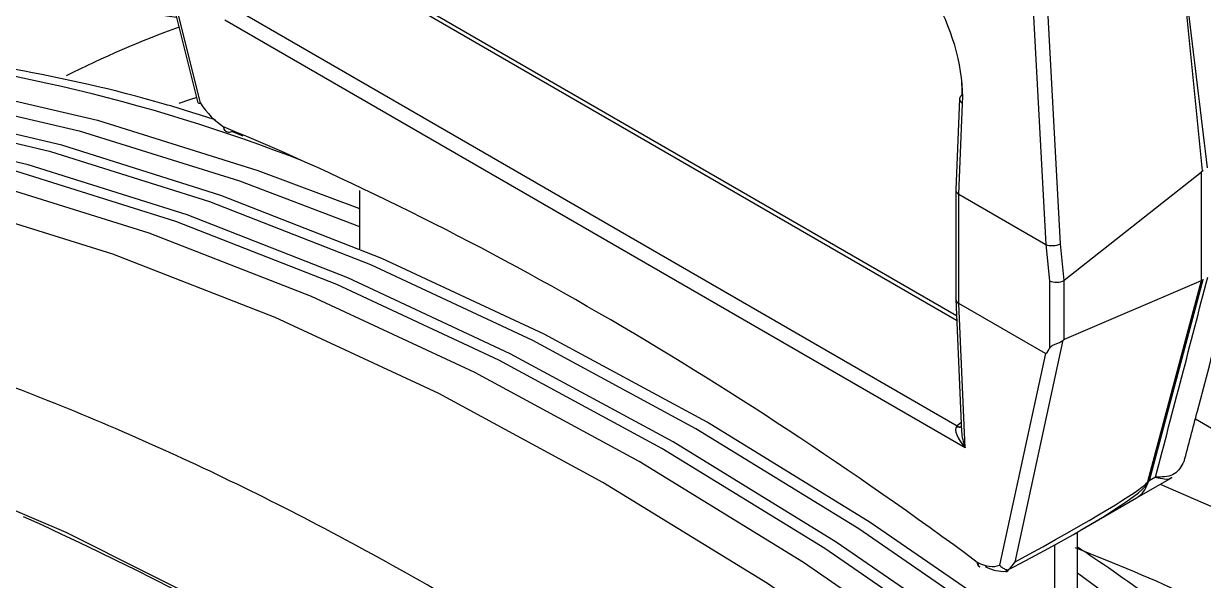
# Model space of a CAD drawing. Extents: x 8 to 113, y 0 to 87.
# Drawn here: x 78.646 to 79.75, y 71.009 to 71.53 of the extents above; entities that cross this region are included whole.
import ezdxf

# ---------------------------------------------------------------- set-up
doc = ezdxf.new("R2010")
doc.units = 0
doc.header["$MEASUREMENT"] = 0
doc.layers.add('OBJECT', color=7, linetype='CONTINUOUS')

msp = doc.modelspace()

# ---------------------------------------------------------------- linework, layer by layer
at = {"layer": 'OBJECT'}
for p, q in [((78.74, 71.732), (78.8091, 71.4558)), ((78.7462, 71.7155), (78.8113, 71.4553)), ((79.5829, 71.686), (79.6023, 71.3233)), ((79.616, 71.3239), (79.5966, 71.6863)), ((79.7236, 71.6421), (79.7486, 71.392)), ((79.5189, 71.2523), (78.9467, 71.5826)), ((79.5188, 71.2565), (78.9523, 71.5835)), ((78.8549, 71.5373), (79.5193, 71.1537)), ((79.5269, 71.1333), (78.8343, 71.5331)), ((79.5215, 71.4593), (79.5181, 71.3744)), ((79.521, 71.3703), (79.5244, 71.4552)), ((78.8513, 71.4245), (78.8408, 71.4289)), ((79.6196, 71.2898), (79.7475, 71.391)), ((79.7475, 71.391), (79.7475, 71.2894)), ((78.9602, 71.3738), (78.9602, 71.3192)), ((79.5181, 71.3743), (79.5181, 71.2724)), ((79.521, 71.3703), (79.6023, 71.3234)), ((79.521, 71.2682), (79.521, 71.3703)), ((79.521, 71.3703), (79.521, 71.3703)), ((79.6023, 71.3234), (79.6057, 71.2894)), ((79.6194, 71.2897), (79.616, 71.3239)), ((79.6057, 71.2894), (79.6057, 71.2261)), ((79.6196, 71.2346), (79.6196, 71.2898)), ((79.7475, 71.2894), (79.6196, 71.2346)), ((79.6977, 71.1018), (79.7481, 71.2896)), ((79.7492, 71.2902), (79.6989, 71.1024)), ((79.7481, 71.2896), (79.7492, 71.2902)), ((79.5181, 71.2722), (79.5235, 71.1482)), ((79.602, 71.2215), (79.521, 71.2682)), ((79.521, 71.2682), (79.521, 71.2682)), ((79.5269, 71.1333), (79.521, 71.2682)), ((79.5735, 71.0265), (79.6186, 71.2339)), ((79.602, 71.2215), (79.559, 71.0236)), ((79.7422, 71.1603), (80.0036, 71.0093)), ((79.5232, 71.1568), (79.5193, 71.1537)), ((79.6873, 71.0865), (79.7204, 71.1056)), ((79.7049, 71.1059), (79.6989, 71.1024)), ((79.7093, 71.0992), (79.766, 71.0747)), ((79.6339, 71.0556), (79.6873, 71.0865)), ((79.632, 70.9279), (79.632, 71.0545)), ((79.6107, 70.9437), (79.6107, 71.0426))]:
    msp.add_line(p, q, dxfattribs=at)
at = {"layer": 'OBJECT', "flags": 128}
for points in [[(78.0155, 71.4835), (78.1468, 71.5002), (78.283, 71.5041), (78.4235, 71.4953), (78.5677, 71.4737), (78.7151, 71.4394), (78.865, 71.3926), (78.9602, 71.3569)], [(77.9985, 71.4737), (78.1298, 71.4904), (78.266, 71.4943), (78.4065, 71.4855), (78.5508, 71.4639), (78.6981, 71.4296), (78.8481, 71.3828), (78.9602, 71.3402)], [(80.5839, 69.9639), (80.4534, 70.1304), (80.3181, 70.2897), (80.1785, 70.4414), (80.0353, 70.5847), (79.8891, 70.7191), (79.7403, 70.8441), (79.5897, 70.959), (79.4379, 71.0635), (79.2855, 71.1572), (79.133, 71.2395), (78.9812, 71.3103), (78.8306, 71.3692), (78.6819, 71.416), (78.5356, 71.4505), (78.3924, 71.4725), (78.2529, 71.4819), (78.1176, 71.4788), (77.987, 71.4631)], [(80.5734, 69.9579), (80.4429, 70.1243), (80.3075, 70.2837), (80.168, 70.4353), (80.0248, 70.5786), (79.8785, 70.713), (79.7298, 70.838), (79.5792, 70.9529), (79.4274, 71.0574), (79.2749, 71.1511), (79.1225, 71.2334), (78.9707, 71.3042), (78.8201, 71.3631), (78.6714, 71.4099), (78.5251, 71.4444), (78.3819, 71.4664), (78.2423, 71.4759), (78.107, 71.4727), (77.9765, 71.457)], [(80.5417, 69.9395), (80.4111, 70.106), (80.2758, 70.2653), (80.1362, 70.417), (79.993, 70.5603), (79.8468, 70.6947), (79.698, 70.8196), (79.5475, 70.9346), (79.3956, 71.0391), (79.2432, 71.1327), (79.0907, 71.2151), (78.9389, 71.2859), (78.7883, 71.3448), (78.6396, 71.3916), (78.4933, 71.426), (78.3501, 71.4481), (78.2106, 71.4575), (78.0753, 71.4544), (77.9447, 71.4387)], [(80.5522, 69.9456), (80.4216, 70.112), (80.2863, 70.2714), (80.1468, 70.4231), (80.0036, 70.5664), (79.8573, 70.7008), (79.7086, 70.8257), (79.558, 70.9407), (79.4062, 71.0452), (79.2537, 71.1388), (79.1013, 71.2212), (78.9494, 71.292), (78.7989, 71.3509), (78.6501, 71.3977), (78.5039, 71.4321), (78.3607, 71.4541), (78.2211, 71.4636), (78.0858, 71.4605), (77.9552, 71.4448)], [(78.8079, 71.4606), (78.8012, 71.4584), (78.7912, 71.455)], [(80.5301, 69.9144), (80.3988, 70.0827), (80.2626, 70.2439), (80.1221, 70.3973), (79.9779, 70.5422), (79.8305, 70.6781), (79.6806, 70.8044), (79.5288, 70.9205), (79.3757, 71.026), (79.222, 71.1205), (79.0682, 71.2035), (78.9152, 71.2747), (78.7633, 71.3339), (78.6134, 71.3807), (78.466, 71.415), (78.3218, 71.4366), (78.1813, 71.4454), (78.0451, 71.4415), (77.9138, 71.4248)], [(80.4962, 69.8948), (80.3649, 70.0631), (80.2287, 70.2243), (80.0882, 70.3777), (79.944, 70.5226), (79.7966, 70.6585), (79.6467, 70.7848), (79.4949, 70.9009), (79.3418, 71.0064), (79.188, 71.1009), (79.0343, 71.1839), (78.8812, 71.2552), (78.7294, 71.3143), (78.5795, 71.3611), (78.4321, 71.3954), (78.2879, 71.417), (78.1474, 71.4258), (78.0112, 71.4219), (77.8799, 71.4052)], [(77.5335, 71.2183), (77.6628, 71.2435), (77.7976, 71.2557), (77.9371, 71.2547), (78.0809, 71.2406), (78.2283, 71.2133), (78.3786, 71.1731), (78.5312, 71.1201), (78.6855, 71.0545), (78.8408, 70.9766), (78.9965, 70.8868), (79.1518, 70.7853), (79.3061, 70.6728), (79.4587, 70.5495), (79.6091, 70.4162), (79.7564, 70.2733), (79.9002, 70.1214), (80.0398, 69.9613), (80.1745, 69.7936), (80.3039, 69.6189)]]:
    msp.add_lwpolyline(points, dxfattribs=at)
at = {"layer": 'OBJECT'}
for centre, radius, start, end in [((78.5892, 70.1609), 1.3891, 81.7241, 102.2728), ((79.1344, 70.5841), 1.0028, 110.0007, 116.5774), ((78.3216, 69.9038), 1.6079, 68.6106, 102.3673), ((79.5257, 71.4588), 0.00424, 116.3427, 173.2675), ((79.5262, 71.4596), 0.00467, 183.497, 248.2671), ((78.8374, 71.4329), 0.00438, 174.2114, 232.5207), ((78.8389, 71.4338), 0.00587, 185.2571, 243.6917), ((78.8401, 71.4378), 0.01, 237.5368, 247.562), ((78.8382, 71.4336), 0.00531, 249.5835, 299.6877), ((79.5221, 71.1588), 0.00619, 240.2757, 281.9193), ((79.5225, 71.1596), 0.00673, 241.8552, 277.24), ((79.6748, 71.1068), 0.0238, 301.6306, 343.4997), ((79.7069, 71.1186), 0.0208, 240.9906, 243.568), ((79.687, 71.123), 0.0237, 296.8406, 299.984), ((77.3413, 68.1923), 3.1586, 54.4029, 65.6025), ((78.8775, 69.1095), 2.0717, 62.111, 68.7011), ((79.5418, 71.0255), 0.00372, 167.8039, 227.389), ((79.5434, 71.0263), 0.00521, 180.7061, 238.1668), ((79.5453, 71.0308), 0.01, 233.5361, 242.6131), ((76.7905, 67.1215), 4.8209, 34.8332, 53.8858)]:
    msp.add_arc(centre, radius, start, end, dxfattribs=at)
for centre, major_axis, ratio, start_param, end_param in [((78.6391, 67.0675), (-1.5893, 16.547), 0.094708, 4.96788, 4.983392), ((79.4286, 71.5097), (-0.0623, 0.1198), 0.60894, 3.957684, 5.520884), ((79.4356, 71.5133), (-0.0574, 0.1112), 0.603746, 3.959299, 4.106767), ((78.8331, 71.4719), (-0.0269, 0.0422), 0.545295, 1.616102, 2.277933), ((79.3138, 68.5761), (-1.8185, 2.8489), 0.545295, 5.325383, 5.621715), ((79.6649, 72.2401), (-0.0762, 0.8519), 0.108827, 3.212847, 3.225936), ((79.6649, 72.2396), (-0.0807, 0.8484), 0.104683, 3.176312, 3.189403), ((79.5281, 71.3742), (0.01, -0.0002), 0.560564, 3.130229, 3.938354), ((79.6094, 71.3272), (0.00997, 0.00077), 0.488179, 3.890606, 5.402688), ((79.5929, 71.4916), (-0.0096, 0.1683), 0.040833, 3.114829, 3.121183), ((78.2224, 70.195), (1.7697, 5.6286), 0.198355, 4.936908, 4.970599), ((79.6128, 71.2935), (0.01, 0.0005), 0.541019, 3.899966, 5.418402), ((79.6128, 71.3606), (-0.0063, 0.071), 0.108827, 3.186667, 3.212847), ((79.6649, 70.9736), (0.0972, 0.3173), 0.221629, 0.178923, 0.18544), ((79.6649, 70.9738), (0.1011, 0.3198), 0.201902, 0.217224, 0.223734), ((79.5281, 71.2725), (0.01, 0.00022), 0.594123, 3.128475, 3.913873), ((79.6365, 71.3523), (0.0344, 0.1308), 0.060229, 3.125134, 3.425803), ((79.6128, 71.2083), (0.0081, 0.0264), 0.221629, 0.18544, 0.326042), ((79.534, 71.1378), (-0.0149, 0.0157), 0.380974, 0.013228, 1.496887), ((79.5198, 71.146), (0.00387, 0.00929), 0.470171, 0.81146, 0.86554), ((79.534, 71.1378), (-0.0071, 0.0202), 0.382697, 0.901278, 1.66057), ((79.2552, 70.9063), (0.4436, 0.1981), 0.067913, 5.453796, 6.175461), ((79.2745, 70.8875), (0.4232, 0.2148), 0.03328, 5.479991, 6.200656), ((79.2745, 70.8875), (0.4232, 0.2148), 0.03328, 6.200656, 6.253319), ((79.2552, 70.9063), (0.4436, 0.1981), 0.067913, 6.175461, 6.228125), ((79.5344, 71.067), (-0.0269, 0.0422), 0.545295, 2.385972, 3.047804), ((79.5414, 71.0715), (-0.0319, 0.0508), 0.550739, 2.389651, 2.8703)]:
    msp.add_ellipse(centre, major_axis=major_axis, ratio=ratio, start_param=start_param, end_param=end_param, dxfattribs=at)
for points, knots in [([(79.7883, 71.4488), (79.7798, 71.5191), (79.7656, 71.6361), (79.751, 71.7528), (79.7452, 71.7994)], [0, 0, 0, 0, 0.6008297, 1, 1, 1, 1]), ([(78.8254, 71.4399), (78.8094, 71.4449), (78.7458, 71.465), (78.6364, 71.4885), (78.4979, 71.5103), (78.3627, 71.5198), (78.2313, 71.5177), (78.1067, 71.5051), (78.0283, 71.4877), (77.9905, 71.4793)], [0, 0, 0, 0, 0.053516, 0.213812, 0.373923, 0.533762, 0.693241, 0.852279, 1, 1, 1, 1]), ([(78.8113, 71.4553), (78.8113, 71.4553), (78.8109, 71.4552), (78.81, 71.4552), (78.8092, 71.4554), (78.8092, 71.4558), (78.8092, 71.4559)], [0, 0, 0, 0, 0.024859, 0.292654, 0.805236, 1, 1, 1, 1]), ([(79.7316, 71.1202), (79.7358, 71.136), (79.755, 71.2084), (79.7737, 71.2805), (79.7884, 71.3369)], [0, 0, 0, 0, 0.217981, 1, 1, 1, 1]), ([(80.1821, 69.9937), (80.1238, 70.0626), (80.007, 70.2004), (79.8213, 70.3923), (79.6287, 70.5716), (79.4316, 70.7339), (79.2336, 70.8772), (79.0342, 71.0022), (78.8328, 71.1087), (78.6334, 71.1944), (78.4391, 71.2584), (78.2496, 71.3014), (78.0631, 71.3247), (77.9438, 71.3218), (77.8841, 71.3203)], [0, 0, 0, 0, 0.082347, 0.164694, 0.249433, 0.334172, 0.416519, 0.498866, 0.583605, 0.668344, 0.750089, 0.831834, 0.915917, 1, 1, 1, 1]), ([(79.6057, 71.2261), (79.6063, 71.227), (79.6072, 71.2286), (79.6102, 71.2299), (79.6135, 71.231), (79.6164, 71.2323), (79.618, 71.2334), (79.6186, 71.2339)], [0, 0, 0, 0, 0.2815028, 0.4771484, 0.6724625, 0.8784612, 1, 1, 1, 1]), ([(79.7314, 71.1203), (79.7291, 71.1159), (79.7245, 71.1073), (79.7125, 71.1058), (79.7056, 71.1059), (79.7049, 71.1059), (79.7049, 71.1059)], [0, 0, 0, 0, 0.499315, 0.956979, 0.994826, 1, 1, 1, 1]), ([(79.7049, 71.1059), (79.7049, 71.1059), (79.7055, 71.1057), (79.7073, 71.1053), (79.7129, 71.1043), (79.7185, 71.1032), (79.7199, 71.1058), (79.7201, 71.1062)], [0, 0, 0, 0, 0.00853, 0.081505, 0.262213, 0.88918, 1, 1, 1, 1]), ([(80.7152, 69.9634), (80.678, 70.0131), (80.6004, 70.1165), (80.4767, 70.2662), (80.3461, 70.4136), (80.2117, 70.5537), (80.0741, 70.686), (79.9339, 70.8103), (79.7915, 70.9249), (79.6906, 71.0015), (79.6371, 71.037), (79.632, 71.0404)], [0, 0, 0, 0, 0.114883, 0.239354, 0.363847, 0.488369, 0.612923, 0.737513, 0.862142, 0.986814, 1, 1, 1, 1]), ([(79.559, 71.0236), (79.5591, 71.0236), (79.5595, 71.0231), (79.5607, 71.0218), (79.5631, 71.0202), (79.5656, 71.0193), (79.5669, 71.0191), (79.5672, 71.0191)], [0, 0, 0, 0, 0.017183, 0.202292, 0.556604, 0.898384, 1, 1, 1, 1]), ([(79.5647, 71.0179), (79.5647, 71.0178), (79.5656, 71.0175), (79.5666, 71.0176), (79.5671, 71.0188), (79.5672, 71.0191)], [0, 0, 0, 0, 0.02118, 0.71712, 1, 1, 1, 1]), ([(79.5672, 71.0191), (79.5694, 71.0214), (79.5717, 71.0237), (79.5735, 71.0265), (79.5735, 71.0265)], [0, 0, 0, 0, 0.980022, 1, 1, 1, 1])]:
    msp.add_open_spline(points, degree=3, knots=knots, dxfattribs=at)

doc.saveas('drawing.dxf')
